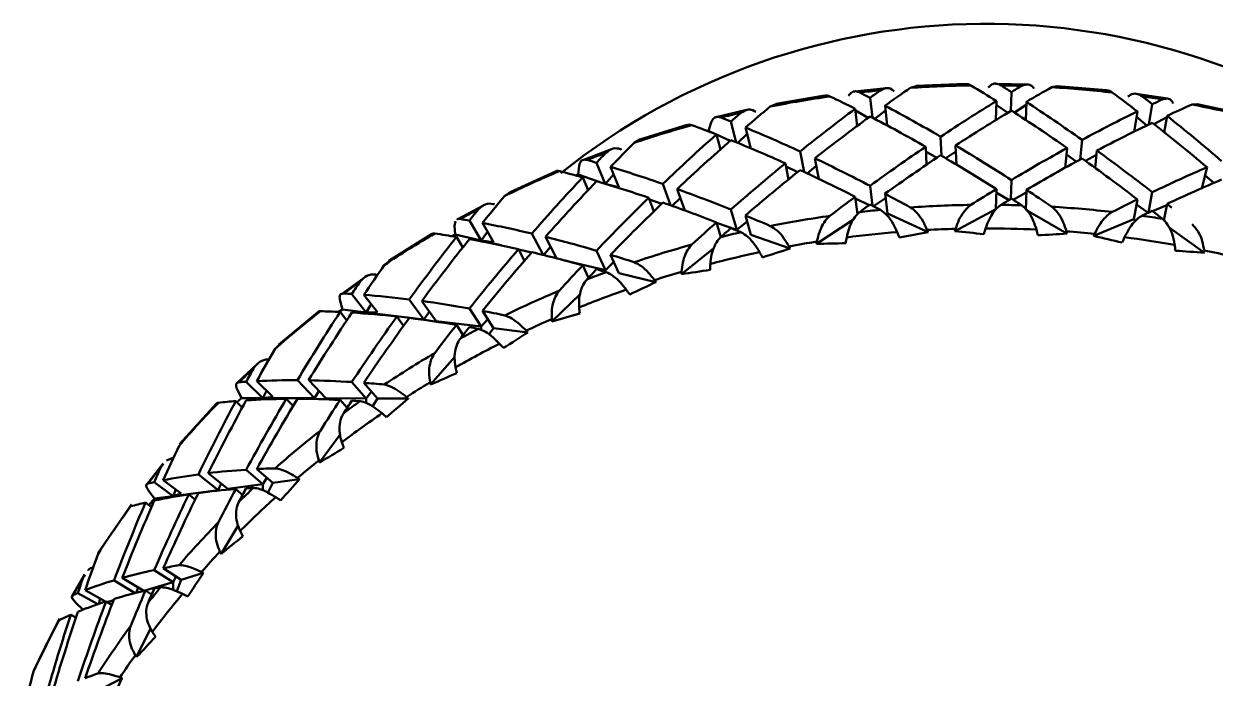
# Model space of a CAD drawing. Header units: millimetres. Extents: x -2161 to -582, y -4625 to -3434.
# Drawn here: x -1867.55 to -1863.569, y -4043.125 to -4040.938 of the extents above; entities that cross this region are included whole.
import ezdxf

# ---------------------------------------------------------------- set-up
doc = ezdxf.new("R2010")
doc.units = ezdxf.units.MM
doc.header["$LTSCALE"] = 0.5
doc.layers.add('AM_0', color=7, linetype='Continuous', lineweight=50)

msp = doc.modelspace()

# ---------------------------------------------------------------- linework, layer by layer
at = {"layer": 'AM_0'}
for p, q in [((-1864.6689, -4041.1535), (-1864.7742, -4041.1646)), ((-1864.5878, -4041.1524), (-1864.5687, -4041.1465)), ((-1864.4038, -4041.1391), (-1864.5687, -4041.1459)), ((-1864.1972, -4041.1409), (-1864.3033, -4041.1385)), ((-1864.1152, -4041.1502), (-1864.097, -4041.1467)), ((-1863.9324, -4041.1603), (-1864.0969, -4041.1461)), ((-1864.8736, -4041.1779), (-1865.0365, -4041.2057)), ((-1864.7224, -4041.1856), (-1864.7147, -4041.2518)), ((-1864.2501, -4041.1662), (-1864.2517, -4041.2294)), ((-1863.7284, -4041.1883), (-1863.8327, -4041.1725)), ((-1865.1348, -4041.2261), (-1865.2366, -4041.2502)), ((-1865.0558, -4041.2146), (-1865.0364, -4041.2064)), ((-1864.7721, -4041.2223), (-1864.7655, -4041.2796)), ((-1864.7292, -4041.2528), (-1864.7714, -4041.2283)), ((-1864.6707, -4041.2275), (-1864.7064, -4041.2562)), ((-1864.6725, -4041.2118), (-1864.6649, -4041.2781)), ((-1864.3002, -4041.1965), (-1864.3018, -4041.2597)), ((-1864.2623, -4041.2357), (-1864.3005, -4041.2085)), ((-1864.2003, -4041.2086), (-1864.24, -4041.235)), ((-1864.2001, -4041.1988), (-1864.2016, -4041.26)), ((-1863.829, -4041.231), (-1863.8403, -4041.2987)), ((-1863.7795, -4041.207), (-1863.7907, -4041.2746)), ((-1863.6466, -4041.2081), (-1863.6299, -4041.2069)), ((-1863.4682, -4041.2413), (-1863.6298, -4041.2062)), ((-1865.2532, -4041.2675), (-1865.2625, -4041.2956)), ((-1865.1874, -4041.2648), (-1865.1693, -4041.3344)), ((-1863.7978, -4041.278), (-1863.832, -4041.2487)), ((-1863.7307, -4041.2498), (-1863.7743, -4041.2733)), ((-1863.7301, -4041.2459), (-1863.7392, -4041.3009)), ((-1865.3332, -4041.276), (-1865.4916, -4041.3245)), ((-1865.2386, -4041.3067), (-1865.2625, -4041.2956)), ((-1865.2358, -4041.3078), (-1865.2227, -4041.3583)), ((-1865.1899, -4041.3292), (-1865.2358, -4041.308)), ((-1865.1332, -4041.3059), (-1865.1647, -4041.3362)), ((-1865.1387, -4041.2847), (-1865.1206, -4041.3545)), ((-1865.5103, -4041.3357), (-1865.4914, -4041.3254)), ((-1864.5365, -4041.3489), (-1864.5337, -4041.4092)), ((-1864.4866, -4041.3154), (-1864.4836, -4041.3794)), ((-1864.4367, -4041.3448), (-1864.4336, -4041.4088)), ((-1864.0141, -4041.3262), (-1864.0206, -4041.3919)), ((-1865.5861, -4041.3573), (-1865.6822, -4041.3937)), ((-1864.9563, -4041.3648), (-1864.9429, -4041.4333)), ((-1864.9071, -4041.3879), (-1864.8937, -4041.4565)), ((-1864.4997, -4041.3863), (-1864.5358, -4041.3653)), ((-1864.4357, -4041.3649), (-1864.4697, -4041.3875)), ((-1864.0639, -4041.3533), (-1864.0704, -4041.4191)), ((-1864.0332, -4041.3987), (-1864.0661, -4041.3753)), ((-1863.9658, -4041.3763), (-1864.0029, -4041.3963)), ((-1863.9643, -4041.3619), (-1863.9701, -4041.4199)), ((-1865.774, -4041.4314), (-1865.9256, -4041.5004)), ((-1865.6945, -4041.4129), (-1865.6982, -4041.4419)), ((-1865.6365, -4041.4024), (-1865.6071, -4041.4733)), ((-1865.5899, -4041.4162), (-1865.5617, -4041.4842)), ((-1865.0054, -4041.4047), (-1864.9949, -4041.4583)), ((-1864.9643, -4041.4335), (-1865.0033, -4041.4154)), ((-1864.9021, -4041.4133), (-1864.9328, -4041.438)), ((-1863.5963, -4041.4177), (-1863.6137, -4041.4875)), ((-1865.6982, -4041.4419), (-1865.707, -4041.4449)), ((-1865.6158, -4041.4707), (-1865.6982, -4041.4419)), ((-1865.6827, -4041.4514), (-1865.6649, -4041.4946)), ((-1865.5792, -4041.442), (-1865.6066, -4041.4734)), ((-1864.2519, -4041.5235), (-1864.2501, -4041.4603)), ((-1863.5735, -4041.4701), (-1863.6031, -4041.4448)), ((-1865.9429, -4041.5135), (-1865.9251, -4041.5014)), ((-1865.6003, -4041.4753), (-1865.5617, -4041.4842)), ((-1865.4144, -4041.4735), (-1865.3895, -4041.5445)), ((-1865.3668, -4041.4904), (-1865.3417, -4041.5617)), ((-1864.7139, -4041.5463), (-1864.7224, -4041.4797)), ((-1864.6641, -4041.5722), (-1864.6725, -4041.5059)), ((-1864.3021, -4041.5573), (-1864.3002, -4041.4906)), ((-1864.2578, -4041.5271), (-1864.3006, -4041.5022)), ((-1864.2003, -4041.5025), (-1864.2444, -4041.5262)), ((-1864.2019, -4041.5596), (-1864.2001, -4041.4929)), ((-1863.7919, -4041.5693), (-1863.7795, -4041.5011)), ((-1866.0144, -4041.545), (-1866.1026, -4041.5923)), ((-1865.4618, -4041.5195), (-1865.4455, -4041.5658)), ((-1865.4184, -4041.5395), (-1865.4599, -4041.525)), ((-1865.3563, -4041.5203), (-1865.3836, -4041.5466)), ((-1864.7648, -4041.5742), (-1864.7721, -4041.5164)), ((-1864.7252, -4041.544), (-1864.7713, -4041.5226)), ((-1864.6706, -4041.5208), (-1864.7112, -4041.5477)), ((-1863.841, -4041.5908), (-1863.829, -4041.525)), ((-1863.7929, -4041.5697), (-1863.8321, -4041.5418)), ((-1863.7309, -4041.5445), (-1863.7781, -4041.5644)), ((-1863.7403, -4041.5958), (-1863.7301, -4041.54)), ((-1865.168, -4041.6268), (-1865.1874, -4041.5589)), ((-1865.1203, -4041.6434), (-1865.1387, -4041.5788)), ((-1864.5288, -4041.6347), (-1864.6641, -4041.5722)), ((-1864.3021, -4041.5573), (-1864.4391, -4041.631)), ((-1864.0644, -4041.6395), (-1864.2019, -4041.5596)), ((-1863.841, -4041.5908), (-1863.975, -4041.6473)), ((-1863.8346, -4041.5963), (-1863.841, -4041.5908)), ((-1866.1106, -4041.6132), (-1866.1082, -4041.5974)), ((-1866.1106, -4041.6132), (-1866.1085, -4041.6423)), ((-1866.0613, -4041.5958), (-1866.0221, -4041.6628)), ((-1866.0177, -4041.6038), (-1865.9803, -4041.6676)), ((-1865.2216, -4041.6515), (-1865.2358, -4041.6018)), ((-1865.168, -4041.6268), (-1865.2354, -4041.6032)), ((-1865.133, -4041.5987), (-1865.168, -4041.6268)), ((-1865.168, -4041.629), (-1865.168, -4041.6268)), ((-1864.778, -4041.5921), (-1864.9012, -4041.6739)), ((-1863.6051, -4041.7033), (-1863.7234, -4041.6191)), ((-1866.1881, -4041.6413), (-1866.3303, -4041.7302)), ((-1866.1085, -4041.6423), (-1866.1203, -4041.648)), ((-1866.0221, -4041.6628), (-1866.1085, -4041.6423)), ((-1866.1046, -4041.6505), (-1866.0837, -4041.6861)), ((-1866.0221, -4041.6628), (-1866.0239, -4041.6649)), ((-1866.0221, -4041.6628), (-1866.0236, -4041.6649)), ((-1866.0005, -4041.6332), (-1866.0221, -4041.6628)), ((-1866.0221, -4041.6652), (-1866.0221, -4041.6628)), ((-1865.9557, -4041.6785), (-1866.0221, -4041.6628)), ((-1866.0221, -4041.6628), (-1865.9803, -4041.6676)), ((-1865.8524, -4041.6393), (-1865.8152, -4041.7106)), ((-1865.8073, -4041.6503), (-1865.7699, -4041.722)), ((-1864.9895, -4041.689), (-1865.1203, -4041.6434)), ((-1865.8972, -4041.6912), (-1865.877, -4041.7299)), ((-1865.8534, -4041.7027), (-1865.8965, -4041.6925)), ((-1865.7899, -4041.6837), (-1865.8136, -4041.711)), ((-1865.6069, -4041.7612), (-1865.6365, -4041.6965)), ((-1865.5617, -4041.7719), (-1865.5899, -4041.7103)), ((-1865.2448, -4041.6884), (-1865.3528, -4041.7751)), ((-1866.3455, -4041.7446), (-1866.3295, -4041.7313)), ((-1865.6069, -4041.7612), (-1865.7475, -4041.7279)), ((-1865.6636, -4041.7873), (-1865.6827, -4041.7455)), ((-1865.5789, -4041.7343), (-1865.6069, -4041.7612)), ((-1866.4118, -4041.7857), (-1866.4902, -4041.8424)), ((-1865.6069, -4041.7674), (-1865.6069, -4041.7612)), ((-1865.438, -4041.8012), (-1865.5617, -4041.7719)), ((-1866.4935, -4041.8644), (-1866.4857, -4041.8928)), ((-1866.454, -4041.8413), (-1866.4058, -4041.9027)), ((-1866.4141, -4041.8441), (-1866.3683, -4041.9025)), ((-1866.2621, -4041.8593), (-1866.2139, -4041.9264)), ((-1866.2204, -4041.8647), (-1866.1724, -4041.9316)), ((-1865.6911, -4041.8422), (-1865.7853, -4041.9327)), ((-1866.5678, -4041.9017), (-1866.698, -4042.0097)), ((-1866.4857, -4041.8928), (-1866.4982, -4041.9011)), ((-1866.4934, -4041.9013), (-1866.4712, -4041.9296)), ((-1866.4058, -4041.9027), (-1866.4857, -4041.8928)), ((-1866.4058, -4041.9027), (-1866.4087, -4041.9067)), ((-1866.4058, -4041.9027), (-1866.4082, -4041.9067)), ((-1866.3895, -4041.8755), (-1866.4058, -4041.9027)), ((-1866.4058, -4041.9027), (-1866.3683, -4041.9025)), ((-1866.4058, -4041.9069), (-1866.4058, -4041.9027)), ((-1866.2139, -4041.9264), (-1866.4058, -4041.9027)), ((-1866.1949, -4041.9003), (-1866.2139, -4041.9264)), ((-1866.0221, -4041.9502), (-1866.0613, -4041.8898)), ((-1865.9803, -4041.9553), (-1866.0177, -4041.8979)), ((-1866.3035, -4041.9167), (-1866.2811, -4041.9478)), ((-1866.0221, -4041.9502), (-1866.1724, -4041.9316)), ((-1866.0824, -4041.9786), (-1866.1046, -4041.9445)), ((-1866.0001, -4041.925), (-1866.0221, -4041.9502)), ((-1866.0221, -4041.9615), (-1866.0221, -4041.9502)), ((-1865.9958, -4041.9764), (-1865.9803, -4041.9553)), ((-1865.866, -4041.9695), (-1865.9803, -4041.9553)), ((-1866.7107, -4042.0246), (-1866.697, -4042.0109)), ((-1866.1103, -4042.0514), (-1866.1909, -4042.1439)), ((-1866.7707, -4042.0753), (-1866.8379, -4042.1393)), ((-1866.8072, -4042.1345), (-1866.751, -4042.1892)), ((-1866.7718, -4042.1324), (-1866.7183, -4042.1845)), ((-1866.6359, -4042.1293), (-1866.5784, -4042.1897)), ((-1866.5983, -4042.1297), (-1866.541, -4042.1898)), ((-1866.4058, -4042.1901), (-1866.454, -4042.1354)), ((-1866.3683, -4042.1902), (-1866.4141, -4042.1381)), ((-1866.8363, -4042.1619), (-1866.8228, -4042.189)), ((-1866.7389, -4042.1645), (-1866.751, -4042.1892)), ((-1866.751, -4042.1892), (-1866.7183, -4042.1845)), ((-1866.564, -4042.1657), (-1866.5784, -4042.1897)), ((-1866.3889, -4042.1668), (-1866.4058, -4042.1901)), ((-1866.9062, -4042.2078), (-1867.0305, -4042.3435)), ((-1866.842, -4042.1992), (-1866.8201, -4042.2205)), ((-1866.8228, -4042.189), (-1866.8385, -4042.2027)), ((-1866.751, -4042.1892), (-1866.8228, -4042.189)), ((-1866.751, -4042.1892), (-1866.7537, -4042.1938)), ((-1866.751, -4042.1892), (-1866.7532, -4042.1938)), ((-1866.751, -4042.1937), (-1866.751, -4042.1892)), ((-1866.5784, -4042.1897), (-1866.751, -4042.1892)), ((-1866.673, -4042.1917), (-1866.6503, -4042.2155)), ((-1866.4058, -4042.1901), (-1866.541, -4042.1898)), ((-1866.47, -4042.2219), (-1866.4934, -4042.1954)), ((-1866.4058, -4042.2059), (-1866.4058, -4042.1901)), ((-1866.3848, -4042.2175), (-1866.3683, -4042.1902)), ((-1866.2655, -4042.1905), (-1866.3683, -4042.1902)), ((-1867.0316, -4042.3485), (-1867.0205, -4042.3352)), ((-1866.4935, -4042.3106), (-1866.5619, -4042.4046)), ((-1867.0733, -4042.3973), (-1867.0493, -4042.3873)), ((-1867.0842, -4042.4083), (-1867.1393, -4042.4775)), ((-1867.0935, -4042.4223), (-1867.083, -4042.4093)), ((-1866.7183, -4042.4723), (-1866.7718, -4042.4265)), ((-1867.0841, -4042.4636), (-1867.024, -4042.5084)), ((-1866.9669, -4042.4443), (-1866.9011, -4042.4968)), ((-1866.9341, -4042.4401), (-1866.8686, -4042.4924)), ((-1866.751, -4042.4766), (-1866.8072, -4042.4286)), ((-1866.7382, -4042.4553), (-1866.751, -4042.4766)), ((-1866.6289, -4042.4603), (-1866.7183, -4042.4723)), ((-1867.1324, -4042.5002), (-1867.1136, -4042.5253)), ((-1867.1143, -4042.4698), (-1867.0511, -4042.5169)), ((-1867.0426, -4042.4946), (-1867.0511, -4042.5169)), ((-1866.9011, -4042.4968), (-1867.0511, -4042.5169)), ((-1866.8904, -4042.475), (-1866.9011, -4042.4968)), ((-1866.751, -4042.4766), (-1866.8686, -4042.4924)), ((-1866.8191, -4042.5128), (-1866.842, -4042.4933)), ((-1866.751, -4042.498), (-1866.751, -4042.4766)), ((-1866.7346, -4042.5053), (-1866.7183, -4042.4723)), ((-1867.1904, -4042.5444), (-1867.3015, -4042.7059)), ((-1867.1439, -4042.5386), (-1867.1237, -4042.5537)), ((-1867.1136, -4042.5253), (-1867.1327, -4042.547)), ((-1867.0511, -4042.5169), (-1867.1136, -4042.5253)), ((-1867.0511, -4042.5169), (-1867.0526, -4042.5198)), ((-1867.0511, -4042.5169), (-1867.0522, -4042.5198)), ((-1867.0511, -4042.5169), (-1867.024, -4042.5084)), ((-1867.0511, -4042.5196), (-1867.0511, -4042.5169)), ((-1866.9991, -4042.5111), (-1866.9775, -4042.5283)), ((-1867.1965, -4042.553), (-1867.1927, -4042.5509)), ((-1866.8341, -4042.6148), (-1866.8913, -4042.71)), ((-1867.3023, -4042.7102), (-1867.2939, -4042.698)), ((-1867.3463, -4042.7787), (-1867.3887, -4042.8507)), ((-1867.3528, -4042.7912), (-1867.345, -4042.7795)), ((-1867.0511, -4042.8043), (-1867.1143, -4042.7639)), ((-1867.024, -4042.7961), (-1867.0841, -4042.7576)), ((-1867.0416, -4042.7848), (-1867.0511, -4042.8043)), ((-1866.9497, -4042.7737), (-1867.024, -4042.7961)), ((-1867.2488, -4042.7984), (-1867.1777, -4042.8409)), ((-1867.2215, -4042.7904), (-1867.1489, -4042.8339)), ((-1867.1683, -4042.8222), (-1867.1752, -4042.8403)), ((-1867.0511, -4042.8043), (-1867.1489, -4042.8339)), ((-1867.0511, -4042.8303), (-1867.0511, -4042.8043)), ((-1867.039, -4042.835), (-1867.024, -4042.7961)), ((-1867.3696, -4042.841), (-1867.3033, -4042.8782)), ((-1867.3452, -4042.8313), (-1867.2795, -4042.8681)), ((-1867.2949, -4042.8595), (-1867.2999, -4042.877)), ((-1867.2503, -4042.8645), (-1867.2719, -4042.871)), ((-1867.123, -4042.8461), (-1867.1439, -4042.8327)), ((-1867.3764, -4042.873), (-1867.3526, -4042.8954)), ((-1867.3408, -4042.8918), (-1867.3526, -4042.8954)), ((-1867.2892, -4042.8734), (-1867.2795, -4042.8681)), ((-1867.2755, -4042.8689), (-1867.2563, -4042.8804)), ((-1867.4307, -4042.9254), (-1867.5172, -4043.0996)), ((-1867.435, -4042.9337), (-1867.4324, -4042.9311)), ((-1867.3934, -4042.9133), (-1867.3762, -4042.9229)), ((-1867.1266, -4042.959), (-1867.1732, -4043.0545)), ((-1867.2217, -4043.1249), (-1867.2795, -4043.1558))]:
    msp.add_line(p, q, dxfattribs=at)
at = {"layer": 'AM_0', "flags": 128}
for points in [[(-1864.5288, -4041.6347), (-1864.5291, -4041.6338), (-1864.5295, -4041.6329), (-1864.5298, -4041.632), (-1864.5302, -4041.6311), (-1864.5306, -4041.6302), (-1864.5309, -4041.6292), (-1864.5313, -4041.6283), (-1864.5316, -4041.6274)], [(-1864.4368, -4041.6235), (-1864.4371, -4041.6245), (-1864.4374, -4041.6254), (-1864.4377, -4041.6263), (-1864.438, -4041.6273), (-1864.4382, -4041.6282), (-1864.4385, -4041.6292), (-1864.4388, -4041.6301), (-1864.4391, -4041.631)], [(-1864.8999, -4041.6662), (-1864.9001, -4041.6671), (-1864.9002, -4041.6681), (-1864.9004, -4041.6691), (-1864.9006, -4041.67), (-1864.9007, -4041.671), (-1864.9009, -4041.672), (-1864.9011, -4041.6729), (-1864.9012, -4041.6739)], [(-1864.0644, -4041.6395), (-1864.0646, -4041.6386), (-1864.0649, -4041.6376), (-1864.0651, -4041.6367), (-1864.0654, -4041.6357), (-1864.0656, -4041.6348), (-1864.0659, -4041.6338), (-1864.0661, -4041.6329), (-1864.0663, -4041.6319)], [(-1863.9718, -4041.6401), (-1863.9722, -4041.641), (-1863.9726, -4041.6419), (-1863.973, -4041.6428), (-1863.9734, -4041.6437), (-1863.9738, -4041.6446), (-1863.9742, -4041.6455), (-1863.9746, -4041.6464), (-1863.975, -4041.6473)], [(-1864.9895, -4041.689), (-1864.99, -4041.6881), (-1864.9904, -4041.6872), (-1864.9909, -4041.6864), (-1864.9914, -4041.6855), (-1864.9919, -4041.6846), (-1864.9923, -4041.6838), (-1864.9928, -4041.6829), (-1864.9933, -4041.6821)], [(-1865.3525, -4041.7672), (-1865.3525, -4041.7682), (-1865.3525, -4041.7692), (-1865.3526, -4041.7702), (-1865.3526, -4041.7712), (-1865.3527, -4041.7722), (-1865.3527, -4041.7731), (-1865.3527, -4041.7741), (-1865.3528, -4041.7751)], [(-1865.438, -4041.8012), (-1865.4386, -4041.8004), (-1865.4392, -4041.7996), (-1865.4398, -4041.7988), (-1865.4403, -4041.7981), (-1865.4409, -4041.7973), (-1865.4415, -4041.7965), (-1865.4421, -4041.7957), (-1865.4426, -4041.7949)], [(-1865.786, -4041.9249), (-1865.7859, -4041.9259), (-1865.7859, -4041.9269), (-1865.7858, -4041.9278), (-1865.7857, -4041.9288), (-1865.7856, -4041.9298), (-1865.7855, -4041.9308), (-1865.7854, -4041.9318), (-1865.7853, -4041.9327)], [(-1865.866, -4041.9695), (-1865.8667, -4041.9687), (-1865.8673, -4041.968), (-1865.868, -4041.9673), (-1865.8687, -4041.9666), (-1865.8693, -4041.9659), (-1865.87, -4041.9652), (-1865.8707, -4041.9645), (-1865.8713, -4041.9637)], [(-1866.2655, -4042.1905), (-1866.2662, -4042.1899), (-1866.2669, -4042.1893), (-1866.2677, -4042.1886), (-1866.2684, -4042.188), (-1866.2692, -4042.1874), (-1866.2699, -4042.1868), (-1866.2707, -4042.1861), (-1866.2714, -4042.1855)], [(-1866.6289, -4042.4603), (-1866.6297, -4042.4597), (-1866.6306, -4042.4592), (-1866.6314, -4042.4587), (-1866.6322, -4042.4582), (-1866.633, -4042.4576), (-1866.6338, -4042.4571), (-1866.6346, -4042.4566), (-1866.6354, -4042.4561)], [(-1866.9497, -4042.7737), (-1866.9505, -4042.7733), (-1866.9514, -4042.7728), (-1866.9522, -4042.7724), (-1866.9531, -4042.772), (-1866.954, -4042.7716), (-1866.9548, -4042.7712), (-1866.9557, -4042.7707), (-1866.9566, -4042.7703)], [(-1867.0023, -4042.8518), (-1867.0045, -4042.8507), (-1867.0067, -4042.8497), (-1867.0088, -4042.8486), (-1867.011, -4042.8476), (-1867.0132, -4042.8465), (-1867.0153, -4042.8455), (-1867.0175, -4042.8444), (-1867.0197, -4042.8434)], [(-1867.2217, -4043.1249), (-1867.2226, -4043.1246), (-1867.2235, -4043.1243), (-1867.2244, -4043.124), (-1867.2253, -4043.1237), (-1867.2262, -4043.1234), (-1867.2271, -4043.1231), (-1867.228, -4043.1228), (-1867.2288, -4043.1225)]]:
    msp.add_lwpolyline(points, dxfattribs=at)
at = {"layer": 'AM_0'}
for centre, radius, start, end in [((-1864.3342, -4043.2116), 2.2734, 52.2666, 128.6958), ((-1864.3344, -4044.8531), 3.7094, 90.7854, 93.9177), ((-1864.3344, -4044.8542), 3.7105, 88.1637, 89.2353), ((-1864.334, -4044.8484), 3.7046, 83.4783, 86.6133), ((-1864.3369, -4044.8315), 3.6876, 98.0962, 101.2409), ((-1864.335, -4044.8456), 3.7019, 95.4698, 96.5431), ((-1864.3325, -4044.8363), 3.6925, 80.8487, 81.9238), ((-1864.3291, -4044.8179), 3.6738, 76.1402, 79.2927), ((-1864.341, -4044.8117), 3.6674, 102.8021, 103.8821), ((-1864.3479, -4044.7864), 3.6412, 105.4456, 108.6169), ((-1864.3581, -4044.7567), 3.6098, 110.1942, 111.2857), ((-1864.372, -4044.7234), 3.5737, 112.8663, 116.0774), ((-1864.3344, -4045.2525), 3.7094, 90.7854, 93.9177), ((-1864.3344, -4045.2535), 3.7105, 88.1637, 89.2353), ((-1864.334, -4045.2477), 3.7046, 83.4783, 86.6133), ((-1864.3898, -4044.6876), 3.5337, 117.6769, 118.784), ((-1864.3369, -4045.2309), 3.6876, 98.0962, 101.2409), ((-1864.335, -4045.245), 3.7019, 95.4698, 96.5431), ((-1864.3325, -4045.2356), 3.6925, 80.8487, 81.9238), ((-1864.3344, -4045.2739), 3.6519, 91.607, 93.0961), ((-1862.0068, -4018.4238), 23.3343, 264.01687, 264.25644), ((-1846.611, -4047.038), 18.5343, 163.00948, 163.07067), ((-1864.3344, -4045.2748), 3.6527, 87.369, 90.0299), ((-1881.5239, -4046.0846), 17.9207, 14.34312, 14.40641), ((-1864.4114, -4044.6502), 3.4905, 120.3876, 123.6496), ((-1864.341, -4045.2111), 3.6674, 102.8021, 103.8821), ((-1864.3369, -4045.2527), 3.6304, 98.9211, 100.416), ((-1848.1396, -4044.5071), 16.9038, 170.27568, 170.34278), ((-1864.335, -4045.2664), 3.6443, 94.674, 97.339), ((-1882.9812, -4048.918), 19.7421, 21.59327, 21.6507), ((-1868.9055, -4018.4422), 23.6018, 280.45, 280.6868), ((-1865.4359, -4018.4438), 23.2363, 273.1434, 273.38391), ((-1864.334, -4045.2693), 3.6472, 84.3007, 85.791), ((-1858.5019, -4018.4821), 23.803, 256.70671, 256.94139), ((-1845.2066, -4050.0481), 20.4671, 155.77941, 155.8348), ((-1864.3326, -4045.2572), 3.635, 80.0515, 82.721), ((-1864.3479, -4045.1857), 3.6412, 105.4456, 108.6169), ((-1864.3409, -4045.233), 3.6104, 102.0013, 104.6829), ((-1884.2605, -4052.2624), 21.8856, 28.80029, 28.85205), ((-1872.499, -4018.6057), 24.2741, 287.7911, 288.02083), ((-1865.4335, -4018.5347), 23.1453, 271.31771, 271.55885), ((-1879.9673, -4043.7113), 16.3895, 7.06132, 7.13053), ((-1862.0222, -4018.6152), 23.1423, 265.83708, 266.07797), ((-1864.3292, -4045.2393), 3.6168, 76.9671, 78.4658), ((-1849.7301, -4042.401), 15.54, 177.56411, 177.6371), ((-1864.3581, -4045.1561), 3.6098, 110.1942, 111.2857), ((-1864.3477, -4045.2082), 3.5847, 106.2774, 107.7851), ((-1868.8434, -4018.8139), 23.225, 278.64421, 278.88357), ((-1864.4368, -4044.6126), 3.4451, 125.2761, 126.4021), ((-1864.372, -4045.1227), 3.5737, 112.8663, 116.0774), ((-1864.3577, -4045.1789), 3.5537, 109.3849, 112.095), ((-1885.2525, -4056.1529), 24.3708, 35.95777, 36.00418), ((-1876.3114, -4018.9202), 25.3333, 295.19847, 295.41766), ((-1864.4655, -4044.5755), 3.3982, 128.0335, 131.3543), ((-1872.3026, -4019.2511), 23.5994, 286.03123, 286.26532), ((-1851.3409, -4040.6662), 14.4053, 184.85829, 184.93704), ((-1864.3714, -4045.1462), 3.5182, 113.7086, 115.2351), ((-1864.3898, -4045.087), 3.5337, 117.6769, 118.784), ((-1880.4927, -4019.3641), 26.9247, 302.69973, 302.90475), ((-1864.3889, -4045.1109), 3.4788, 116.856, 119.6048), ((-1885.8122, -4060.5887), 27.1912, 43.06537, 43.10684), ((-1864.4114, -4045.0496), 3.4905, 120.3876, 123.6496), ((-1864.497, -4044.5401), 3.3508, 133.0111, 134.1581), ((-1875.8999, -4019.8273), 24.3371, 293.51181, 293.73694), ((-1852.9453, -4039.2546), 13.4633, 192.14108, 192.22533), ((-1864.4102, -4045.0742), 3.4363, 121.2433, 122.794), ((-1852.9697, -4039.2601), 13.5321, 192.27123, 192.30455), ((-1864.5306, -4044.5071), 3.3037, 135.8203, 139.2041), ((-1864.4368, -4045.012), 3.4451, 125.2761, 126.4021), ((-1885.2975, -4019.9097), 29.3027, 310.31662, 310.50366), ((-1864.4352, -4045.037), 3.3916, 124.4412, 127.237), ((-1885.7579, -4065.5023), 30.2932, 50.1293, 50.16636), ((-1864.4655, -4044.9748), 3.3982, 128.0335, 131.3543), ((-1854.5272, -4038.1258), 12.6799, 199.39665, 199.48608), ((-1879.7738, -4020.5161), 25.5668, 301.11526, 301.32747), ((-1864.5655, -4044.4773), 3.2578, 140.8924, 142.0611), ((-1864.4635, -4045.0006), 3.3454, 128.9046, 130.4833), ((-1854.5523, -4038.1352), 12.7459, 199.5348, 199.57016), ((-1891.1866, -4020.525), 32.9277, 318.06313, 318.2283), ((-1864.497, -4044.9394), 3.3508, 133.0111, 134.1581), ((-1864.4945, -4044.9656), 3.2987, 132.1606, 135.0086), ((-1884.8826, -4070.7163), 33.5455, 57.16248, 57.19573), ((-1864.6006, -4044.4512), 3.2141, 143.7547, 147.2012), ((-1864.5306, -4044.9064), 3.3037, 135.8203, 139.2041), ((-1884.1575, -4021.2851), 27.5163, 308.86498, 309.06003), ((-1856.077, -4037.2471), 12.0243, 206.61232, 206.70656), ((-1864.5276, -4044.9332), 3.2524, 136.7078, 138.3165), ((-1856.101, -4037.2606), 12.0883, 206.75791, 206.79517), ((-1899.0706, -4021.1757), 38.7069, 325.94388, 326.08332), ((-1864.6352, -4044.4292), 3.1731, 148.9198, 150.1092), ((-1864.5655, -4044.8767), 3.2578, 140.8924, 142.0611), ((-1864.5619, -4044.9039), 3.2072, 140.0258, 142.9277), ((-1864.668, -4044.4113), 3.1357, 151.8327, 155.3363), ((-1864.6006, -4044.8506), 3.2141, 143.7547, 147.2012), ((-1857.5885, -4036.5939), 11.4685, 213.78011, 213.87879), ((-1889.4709, -4022.0981), 30.5999, 316.7762, 316.94965), ((-1864.5965, -4044.8782), 3.1641, 144.6587, 146.2972), ((-1857.6101, -4036.611), 11.5313, 213.93254, 213.97156), ((-1911.0083, -4021.8283), 48.691, 333.95285, 334.06293)]:
    msp.add_arc(centre, radius, start, end, dxfattribs=at)
for centre, major_axis, ratio, start_param, end_param in [((-1864.3344, -4044.6065), (2.7001, 3.9189), 0.553384, 0.96738, 0.991925), ((-1864.3344, -4044.6065), (-2.8042, 3.7508), 0.541815, 5.329657, 5.354203), ((-1864.3344, -4044.5443), (-2.8042, 3.7508), 0.541815, 5.315189, 5.325209), ((-1864.3344, -4044.5443), (2.8578, 3.6555), 0.535129, 0.936213, 0.946233), ((-1864.3344, -4044.6065), (2.8578, 3.6555), 0.535129, 0.90722, 0.931765), ((-1864.3344, -4044.6065), (-2.9477, 3.4791), 0.522534, 5.391771, 5.416316), ((-1864.3344, -4044.5443), (-2.9477, 3.4791), 0.522534, 5.377303, 5.387323), ((-1864.3344, -4044.5443), (2.7001, 3.9189), 0.553384, 0.996373, 1.006393), ((-1864.3344, -4044.6065), (-2.6385, 4.0093), 0.559492, 5.270528, 5.295074), ((-1864.3344, -4044.5443), (-2.6385, 4.0093), 0.559492, 5.25606, 5.26608), ((-1864.3344, -4044.5443), (2.9935, 3.3796), 0.515296, 0.872968, 0.882988), ((-1864.3344, -4044.6065), (2.52, 4.1677), 0.570001, 1.024729, 1.049275), ((-1864.3344, -4044.5443), (2.7001, 3.9189), 0.553384, 1.020861, 1.074689), ((-1864.3344, -4044.5443), (-2.9477, 3.4791), 0.522534, 5.309007, 5.362835), ((-1864.3344, -4044.5443), (2.8578, 3.6555), 0.535129, 0.960701, 1.014529), ((-1864.3344, -4044.6065), (2.8578, 3.6555), 0.535129, 0.946233, 1.000094), ((-1864.3344, -4044.6065), (-2.8042, 3.7508), 0.541815, 5.261328, 5.315189), ((-1864.3344, -4044.5443), (-2.8042, 3.7508), 0.541815, 5.246894, 5.300721), ((-1864.3344, -4044.5443), (2.9935, 3.3796), 0.515296, 0.897456, 0.951283), ((-1864.3344, -4044.6065), (2.9935, 3.3796), 0.515296, 0.843974, 0.86852), ((-1864.3344, -4044.5443), (-3.0695, 3.1962), 0.501737, 5.442693, 5.452713), ((-1864.3344, -4044.5443), (2.52, 4.1677), 0.570001, 1.053723, 1.063743), ((-1864.3344, -4044.6065), (2.7001, 3.9189), 0.553384, 1.006393, 1.060255), ((-1864.3344, -4044.6065), (-2.9477, 3.4791), 0.522534, 5.323442, 5.377303), ((-1864.3344, -4044.6065), (2.9935, 3.3796), 0.515296, 0.882988, 0.936849), ((-1864.3344, -4044.6065), (-2.6385, 4.0093), 0.559492, 5.202199, 5.25606), ((-1864.3344, -4044.5443), (-2.6385, 4.0093), 0.559492, 5.187765, 5.241592), ((-1864.3344, -4044.5443), (2.52, 4.1677), 0.570001, 1.078211, 1.132038), ((-1864.3344, -4044.6065), (-3.0695, 3.1962), 0.501737, 5.457161, 5.481706), ((-1864.3344, -4044.5443), (-3.0695, 3.1962), 0.501737, 5.374397, 5.428225), ((-1864.3344, -4044.6065), (2.3174, 4.3997), 0.584945, 1.079521, 1.104066), ((-1864.3344, -4044.6065), (2.52, 4.1677), 0.570001, 1.063743, 1.117604), ((-1864.3344, -4044.6065), (-3.0695, 3.1962), 0.501737, 5.388831, 5.442693), ((-1864.3344, -4044.5443), (2.8578, 3.6555), 0.535129, 1.028963, 1.082824), ((-1864.3344, -4044.5443), (-2.9477, 3.4791), 0.522534, 5.240712, 5.294573), ((-1864.3344, -4044.5443), (2.3174, 4.3997), 0.584945, 1.108514, 1.118534), ((-1864.3344, -4044.5443), (-3.0695, 3.1962), 0.501737, 5.306102, 5.359963), ((-1864.3344, -4044.6065), (2.8578, 3.6555), 0.535129, 1.014529, 1.068356), ((-1864.3344, -4044.6065), (-2.9477, 3.4791), 0.522534, 5.25518, 5.309007), ((-1864.3344, -4044.5443), (2.9935, 3.3796), 0.515296, 0.965717, 1.019579), ((-1864.3344, -4044.6065), (2.9935, 3.3796), 0.515296, 0.951283, 1.005111), ((-1864.3344, -4044.6065), (-2.8042, 3.7508), 0.541815, 5.193066, 5.246894), ((-1864.3344, -4044.5443), (-2.8042, 3.7508), 0.541815, 5.178598, 5.23246), ((-1864.3344, -4044.6065), (-3.1708, 2.9039), 0.479571, 5.526148, 5.550693), ((-1864.3344, -4044.5443), (-3.1708, 2.9039), 0.479571, 5.51168, 5.5217), ((-1864.3344, -4044.5443), (-3.1708, 2.9039), 0.479571, 5.443384, 5.497212), ((-1864.3344, -4044.5443), (2.7001, 3.9189), 0.553384, 1.089123, 1.142984), ((-1864.3344, -4044.6065), (2.7001, 3.9189), 0.553384, 1.074689, 1.128516), ((-1864.3344, -4044.6065), (-3.0695, 3.1962), 0.501737, 5.32057, 5.374397), ((-1864.3344, -4044.5443), (-3.1079, -3.0931), 0.49399, 4.040678, 4.094539), ((-1864.3344, -4044.5443), (2.3174, 4.3997), 0.584945, 1.133002, 1.18683), ((-1864.3344, -4044.6065), (2.3174, 4.3997), 0.584945, 1.118534, 1.172396), ((-1864.3344, -4044.6065), (-3.1708, 2.9039), 0.479571, 5.457819, 5.51168), ((-1864.3344, -4044.6065), (-3.1079, -3.0931), 0.49399, 4.026243, 4.080071), ((-1864.3344, -4044.5443), (-3.1708, 2.9039), 0.479571, 5.375089, 5.42895), ((-1864.3344, -4044.5443), (-3.0695, 3.1962), 0.501737, 5.267088, 5.291634), ((-1864.3344, -4044.5443), (2.9935, 3.3796), 0.515296, 1.034047, 1.058592), ((-1864.3344, -4044.5443), (-2.9477, 3.4791), 0.522534, 5.201699, 5.226244), ((-1864.3344, -4044.6065), (2.093, 4.6125), 0.598197, 1.131996, 1.156542), ((-1864.3344, -4044.5443), (2.52, 4.1677), 0.570001, 1.146472, 1.200334), ((-1864.3344, -4044.6065), (2.52, 4.1677), 0.570001, 1.132038, 1.185866), ((-1864.3344, -4044.6065), (-3.1708, 2.9039), 0.479571, 5.389557, 5.443384), ((-1864.3344, -4044.5443), (2.8578, 3.6555), 0.535129, 1.097292, 1.121837), ((-1864.3344, -4044.6065), (2.8578, 3.6555), 0.535129, 1.082824, 1.092844), ((-1864.3344, -4044.6065), (-3.0695, 3.1962), 0.501737, 5.296082, 5.306102), ((-1864.3344, -4044.6065), (2.9935, 3.3796), 0.515296, 1.019579, 1.029599), ((-1864.3344, -4044.6065), (-2.9477, 3.4791), 0.522534, 5.230692, 5.240712), ((-1864.3344, -4044.5443), (-3.1079, -3.0931), 0.49399, 4.109007, 4.133552), ((-1864.3344, -4044.5443), (-2.8042, 3.7508), 0.541815, 5.159513, 5.16413), ((-1864.3344, -4044.5443), (-3.253, 2.604), 0.45627, 5.584614, 5.594634), ((-1864.3344, -4044.5443), (2.093, 4.6125), 0.598197, 1.16099, 1.17101), ((-1864.3344, -4044.5443), (-3.1708, 2.9039), 0.479571, 5.336076, 5.360621), ((-1864.3344, -4044.6065), (-3.1079, -3.0931), 0.49399, 4.094539, 4.104559), ((-1864.3344, -4044.6065), (-2.8042, 3.7508), 0.541815, 5.168578, 5.178598), ((-1864.3344, -4044.5443), (-3.253, 2.604), 0.45627, 5.516318, 5.570146), ((-1864.3344, -4044.5443), (2.7001, 3.9189), 0.553384, 1.157452, 1.181998), ((-1864.3344, -4044.6065), (2.7001, 3.9189), 0.553384, 1.142984, 1.153004), ((-1864.3344, -4044.6065), (-3.1708, 2.9039), 0.479571, 5.365069, 5.375089), ((-1864.3344, -4044.5443), (2.093, 4.6125), 0.598197, 1.185478, 1.239305), ((-1864.3344, -4044.6065), (2.093, 4.6125), 0.598197, 1.17101, 1.224871), ((-1864.3344, -4044.6065), (-3.253, 2.604), 0.45627, 5.599082, 5.623627), ((-1864.3344, -4044.6065), (-3.253, 2.604), 0.45627, 5.530752, 5.584614), ((-1864.3344, -4044.5443), (-3.253, 2.604), 0.45627, 5.448023, 5.501884), ((-1864.3344, -4044.5443), (2.3174, 4.3997), 0.584945, 1.201264, 1.255125), ((-1864.3344, -4044.6065), (2.3174, 4.3997), 0.584945, 1.18683, 1.240657), ((-1864.3344, -4044.6065), (-3.253, 2.604), 0.45627, 5.462491, 5.516318), ((-1864.3344, -4044.5443), (-3.253, 2.604), 0.45627, 5.409009, 5.433555), ((-1864.3344, -4044.6065), (1.8477, 4.8038), 0.609747, 1.182394, 1.206939), ((-1864.3344, -4044.5443), (2.52, 4.1677), 0.570001, 1.214802, 1.239347), ((-1864.3344, -4044.6065), (2.52, 4.1677), 0.570001, 1.200334, 1.210354), ((-1864.3344, -4044.6065), (-3.253, 2.604), 0.45627, 5.438003, 5.448023), ((-1864.3344, -4044.5443), (1.8477, 4.8038), 0.609747, 1.211387, 1.221407), ((-1864.3344, -4044.5443), (-3.3178, 2.2978), 0.432196, 5.661859, 5.671879), ((-1864.3344, -4044.5443), (-3.3178, 2.2978), 0.432196, 5.593564, 5.647391), ((-1864.3344, -4044.5443), (-3.3178, 2.2978), 0.432196, 5.525268, 5.579129), ((-1864.3344, -4044.5443), (1.8477, 4.8038), 0.609747, 1.235875, 1.289702), ((-1864.3344, -4044.6065), (1.8477, 4.8038), 0.609747, 1.221407, 1.275268), ((-1864.3344, -4044.6065), (-3.3178, 2.2978), 0.432196, 5.676327, 5.700872), ((-1864.3344, -4044.6065), (-3.3178, 2.2978), 0.432196, 5.607998, 5.661859), ((-1864.3344, -4044.5443), (-3.3178, 2.2978), 0.432196, 5.486255, 5.5108), ((-1864.3344, -4044.5443), (2.093, 4.6125), 0.598197, 1.25374, 1.307601), ((-1864.3344, -4044.6065), (2.093, 4.6125), 0.598197, 1.239305, 1.293133), ((-1864.3344, -4044.6065), (-3.3178, 2.2978), 0.432196, 5.539736, 5.593564), ((-1864.3344, -4044.5443), (2.3174, 4.3997), 0.584945, 1.269593, 1.294139), ((-1864.3344, -4044.6065), (2.3174, 4.3997), 0.584945, 1.255125, 1.265145), ((-1864.3344, -4044.6065), (-3.3178, 2.2978), 0.432196, 5.515248, 5.525268), ((-1864.3344, -4044.6065), (1.5831, 4.9714), 0.619586, 1.230955, 1.2555), ((-1864.3344, -4044.5443), (1.5831, 4.9714), 0.619586, 1.259948, 1.269968), ((-1864.3344, -4044.5443), (-3.3671, 1.9865), 0.407877, 5.743767, 5.753787), ((-1864.3344, -4044.5443), (-3.3671, 1.9865), 0.407877, 5.675472, 5.729299), ((-1864.3344, -4044.5443), (-3.3671, 1.9865), 0.407877, 5.607176, 5.661037), ((-1864.3344, -4044.5443), (-3.3671, 1.9865), 0.407877, 5.568163, 5.592708), ((-1864.3344, -4044.5443), (1.5831, 4.9714), 0.619586, 1.284436, 1.338264), ((-1864.3344, -4044.6065), (1.5831, 4.9714), 0.619586, 1.269968, 1.32383), ((-1864.3344, -4044.6065), (-3.3671, 1.9865), 0.407877, 5.758235, 5.78278), ((-1864.3344, -4044.5443), (1.8477, 4.8038), 0.609747, 1.304137, 1.357998), ((-1864.3344, -4044.6065), (-3.3671, 1.9865), 0.407877, 5.689906, 5.743767), ((-1864.3344, -4044.6065), (1.8477, 4.8038), 0.609747, 1.289702, 1.34353), ((-1864.3344, -4044.6065), (-3.3671, 1.9865), 0.407877, 5.621644, 5.675472), ((-1864.3344, -4044.5443), (2.093, 4.6125), 0.598197, 1.322069, 1.346614), ((-1864.3344, -4044.6065), (2.093, 4.6125), 0.598197, 1.307601, 1.317621), ((-1864.3344, -4044.6065), (-3.3671, 1.9865), 0.407877, 5.597156, 5.607176), ((-1864.3344, -4044.6065), (1.3011, 5.1131), 0.627707, 1.277936, 1.302481), ((-1864.3344, -4044.5443), (1.3011, 5.1131), 0.627707, 1.306929, 1.316949), ((-1864.3344, -4044.5443), (-3.4032, 1.6713), 0.384052, 5.655017, 5.679562), ((-1864.3344, -4044.5443), (-3.4032, 1.6713), 0.384052, 5.762325, 5.816153), ((-1864.3344, -4044.5443), (-3.4032, 1.6713), 0.384052, 5.69403, 5.747891), ((-1864.3344, -4044.5443), (-3.4032, 1.6713), 0.384052, 5.830621, 5.840641), ((-1864.3344, -4044.6065), (1.5831, 4.9714), 0.619586, 1.338264, 1.392091), ((-1864.3344, -4044.6065), (-3.4032, 1.6713), 0.384052, 5.708498, 5.762325), ((-1864.3344, -4044.5443), (1.8477, 4.8038), 0.609747, 1.372466, 1.397011), ((-1864.3344, -4044.6065), (1.8477, 4.8038), 0.609747, 1.357998, 1.368018), ((-1864.3344, -4044.6065), (-3.4032, 1.6713), 0.384052, 5.68401, 5.69403), ((-1864.3344, -4044.5443), (1.3011, 5.1131), 0.627707, 1.331417, 1.385244), ((-1864.3344, -4044.6065), (1.3011, 5.1131), 0.627707, 1.316949, 1.37081), ((-1864.3344, -4044.6065), (-3.4032, 1.6713), 0.384052, 5.845089, 5.869634), ((-1864.3344, -4044.5443), (1.5831, 4.9714), 0.619586, 1.352698, 1.406559), ((-1864.3344, -4044.6065), (-3.4032, 1.6713), 0.384052, 5.77676, 5.830621), ((-1864.3344, -4044.6065), (1.0043, 5.2269), 0.634103, 1.323607, 1.348152), ((-1864.3344, -4044.5443), (-3.4285, 1.3528), 0.361689, 5.785962, 5.839823), ((-1864.3344, -4044.5443), (-3.4285, 1.3528), 0.361689, 5.746949, 5.771494), ((-1864.3344, -4044.5443), (1.0043, 5.2269), 0.634103, 1.3526, 1.36262), ((-1864.3344, -4044.5443), (-3.4285, 1.3528), 0.361689, 5.854257, 5.908085), ((-1864.3344, -4044.6065), (-3.4285, 1.3528), 0.361689, 5.775942, 5.785962), ((-1864.3344, -4044.5443), (-3.4285, 1.3528), 0.361689, 5.922553, 5.932573), ((-1864.3344, -4044.6065), (1.3011, 5.1131), 0.627707, 1.385244, 1.439072), ((-1864.3344, -4044.6065), (-3.4285, 1.3528), 0.361689, 5.80043, 5.854257), ((-1864.3344, -4044.5443), (1.5831, 4.9714), 0.619586, 1.421027, 1.445573), ((-1864.3344, -4044.6065), (1.5831, 4.9714), 0.619586, 1.406559, 1.416579), ((-1864.3344, -4044.6065), (1.0043, 5.2269), 0.634103, 1.36262, 1.416481), ((-1864.3344, -4044.5443), (1.3011, 5.1131), 0.627707, 1.399679, 1.45354), ((-1864.3344, -4044.6065), (-3.4285, 1.3528), 0.361689, 5.868692, 5.922553), ((-1864.3344, -4044.5443), (1.0043, 5.2269), 0.634103, 1.377088, 1.430916), ((-1864.3344, -4044.6065), (-3.4285, 1.3528), 0.361689, 5.937021, 5.961566), ((-1864.3344, -4044.6065), (0.6957, 5.3112), 0.638767, 1.368259, 1.392804), ((-1864.3344, -4044.5443), (-3.4452, 1.0317), 0.341969, 5.843829, 5.868375)]:
    msp.add_ellipse(centre, major_axis=major_axis, ratio=ratio, start_param=start_param, end_param=end_param, dxfattribs=at)
for points, knots in [([(-1864.6879, -4041.1606), (-1864.6802, -4041.1568), (-1864.666, -4041.1498), (-1864.6503, -4041.1561), (-1864.6434, -4041.1624), (-1864.6423, -4041.1634)], [0, 0, 0, 0, 0.493724, 0.924573, 1, 1, 1, 1]), ([(-1864.4038, -4041.14), (-1864.4008, -4041.1396), (-1864.3947, -4041.1388), (-1864.3884, -4041.1423), (-1864.3853, -4041.1441)], [0, 0, 0, 0, 0.491679, 1, 1, 1, 1]), ([(-1864.3276, -4041.1505), (-1864.3226, -4041.146), (-1864.3127, -4041.1371), (-1864.2973, -4041.1375), (-1864.2882, -4041.1423), (-1864.2848, -4041.1441)], [0, 0, 0, 0, 0.390153, 0.779784, 1, 1, 1, 1]), ([(-1864.2155, -4041.1456), (-1864.208, -4041.1428), (-1864.1941, -4041.1376), (-1864.1807, -4041.1458), (-1864.1752, -4041.1529), (-1864.1744, -4041.1539)], [0, 0, 0, 0, 0.493724, 0.924573, 1, 1, 1, 1]), ([(-1864.8735, -4041.1788), (-1864.8709, -4041.1781), (-1864.8655, -4041.1766), (-1864.8594, -4041.1793), (-1864.8563, -4041.1806)], [0, 0, 0, 0, 0.486019, 1, 1, 1, 1]), ([(-1864.7947, -4041.1794), (-1864.7908, -4041.1744), (-1864.783, -4041.1644), (-1864.769, -4041.1628), (-1864.7601, -4041.1665), (-1864.7568, -4041.1679)], [0, 0, 0, 0, 0.390153, 0.779784, 1, 1, 1, 1]), ([(-1863.9325, -4041.1612), (-1863.9293, -4041.1612), (-1863.9226, -4041.1612), (-1863.9164, -4041.1655), (-1863.9133, -4041.1677)], [0, 0, 0, 0, 0.488603, 1, 1, 1, 1]), ([(-1863.8607, -4041.1811), (-1863.8547, -4041.1774), (-1863.8428, -4041.1699), (-1863.8263, -4041.1723), (-1863.8171, -4041.1783), (-1863.8138, -4041.1804)], [0, 0, 0, 0, 0.390153, 0.779784, 1, 1, 1, 1]), ([(-1863.7453, -4041.1908), (-1863.7382, -4041.1889), (-1863.7249, -4041.1854), (-1863.7139, -4041.1952), (-1863.7099, -4041.2029), (-1863.7094, -4041.2041)], [0, 0, 0, 0, 0.493724, 0.924573, 1, 1, 1, 1]), ([(-1865.1537, -4041.2355), (-1865.146, -4041.2307), (-1865.1317, -4041.2218), (-1865.1141, -4041.2261), (-1865.1058, -4041.2314), (-1865.1046, -4041.2322)], [0, 0, 0, 0, 0.493724, 0.924573, 1, 1, 1, 1]), ([(-1865.2532, -4041.2675), (-1865.2504, -4041.262), (-1865.2449, -4041.2512), (-1865.2326, -4041.2479), (-1865.2241, -4041.2505), (-1865.2209, -4041.2514)], [0, 0, 0, 0, 0.390153, 0.779784, 1, 1, 1, 1]), ([(-1865.3329, -4041.2769), (-1865.3308, -4041.2759), (-1865.3263, -4041.2738), (-1865.3206, -4041.2757), (-1865.3176, -4041.2767)], [0, 0, 0, 0, 0.4710676, 1, 1, 1, 1]), ([(-1865.6945, -4041.4129), (-1865.693, -4041.4072), (-1865.6899, -4041.3958), (-1865.6795, -4041.3911), (-1865.6715, -4041.3926), (-1865.6685, -4041.3932)], [0, 0, 0, 0, 0.390153, 0.779784, 1, 1, 1, 1]), ([(-1865.6042, -4041.3688), (-1865.5967, -4041.3631), (-1865.5825, -4041.3524), (-1865.5633, -4041.3543), (-1865.5539, -4041.3585), (-1865.5525, -4041.3591)], [0, 0, 0, 0, 0.493724, 0.924573, 1, 1, 1, 1]), ([(-1865.7736, -4041.4322), (-1865.7721, -4041.4312), (-1865.7686, -4041.4287), (-1865.7635, -4041.4299), (-1865.7606, -4041.4305)], [0, 0, 0, 0, 0.445254, 1, 1, 1, 1]), ([(-1866.0311, -4041.5582), (-1866.0238, -4041.5515), (-1866.0101, -4041.5391), (-1865.9897, -4041.5384), (-1865.9792, -4041.5414), (-1865.9777, -4041.5418)], [0, 0, 0, 0, 0.493724, 0.924573, 1, 1, 1, 1]), ([(-1864.4368, -4041.6235), (-1864.4332, -4041.6133), (-1864.426, -4041.593), (-1864.4103, -4041.5671), (-1864.3962, -4041.5511), (-1864.3877, -4041.5452), (-1864.3853, -4041.5434)], [0, 0, 0, 0, 0.280389, 0.560502, 0.871733, 1, 1, 1, 1]), ([(-1864.3363, -4041.6221), (-1864.3327, -4041.6121), (-1864.3256, -4041.5923), (-1864.3102, -4041.5671), (-1864.2962, -4041.5511), (-1864.2876, -4041.5453), (-1864.2848, -4041.5434)], [0, 0, 0, 0, 0.276014, 0.551764, 0.857891, 1, 1, 1, 1]), ([(-1864.2155, -4041.545), (-1864.2081, -4041.5513), (-1864.1942, -4041.5632), (-1864.1768, -4041.5936), (-1864.1698, -4041.6159), (-1864.1667, -4041.6259)], [0, 0, 0, 0, 0.386282, 0.723372, 1, 1, 1, 1]), ([(-1864.1152, -4041.5496), (-1864.1078, -4041.5561), (-1864.0939, -4041.5684), (-1864.0765, -4041.5992), (-1864.0695, -4041.6217), (-1864.0663, -4041.6319)], [0, 0, 0, 0, 0.383707, 0.720941, 1, 1, 1, 1]), ([(-1866.1023, -4041.593), (-1866.1013, -4041.592), (-1866.0987, -4041.5894), (-1866.0941, -4041.5901), (-1866.0913, -4041.5905)], [0, 0, 0, 0, 0.3853579, 1, 1, 1, 1]), ([(-1864.8999, -4041.6662), (-1864.8975, -4041.6556), (-1864.8928, -4041.6345), (-1864.8798, -4041.6068), (-1864.8671, -4041.5891), (-1864.8587, -4041.5821), (-1864.8563, -4041.58)], [0, 0, 0, 0, 0.280389, 0.560502, 0.871733, 1, 1, 1, 1]), ([(-1864.8005, -4041.652), (-1864.7982, -4041.6416), (-1864.7935, -4041.621), (-1864.7807, -4041.594), (-1864.768, -4041.5764), (-1864.7595, -4041.5694), (-1864.7568, -4041.5672)], [0, 0, 0, 0, 0.276014, 0.551764, 0.857891, 1, 1, 1, 1]), ([(-1864.6879, -4041.56), (-1864.6803, -4041.5654), (-1864.666, -4041.5755), (-1864.6458, -4041.6034), (-1864.6363, -4041.6247), (-1864.6319, -4041.6342)], [0, 0, 0, 0, 0.386282, 0.723372, 1, 1, 1, 1]), ([(-1864.5878, -4041.5518), (-1864.5802, -4041.5573), (-1864.5659, -4041.5678), (-1864.5457, -4041.5962), (-1864.536, -4041.6177), (-1864.5316, -4041.6274)], [0, 0, 0, 0, 0.3837073, 0.7209408, 1, 1, 1, 1]), ([(-1863.9718, -4041.6401), (-1863.967, -4041.6305), (-1863.9574, -4041.6112), (-1863.9393, -4041.5875), (-1863.9243, -4041.5734), (-1863.9157, -4041.5685), (-1863.9133, -4041.5671)], [0, 0, 0, 0, 0.280389, 0.560502, 0.871733, 1, 1, 1, 1]), ([(-1863.872, -4041.6515), (-1863.8673, -4041.6421), (-1863.8578, -4041.6233), (-1863.8401, -4041.6002), (-1863.8251, -4041.5861), (-1863.8165, -4041.5813), (-1863.8138, -4041.5798)], [0, 0, 0, 0, 0.276014, 0.551764, 0.857891, 1, 1, 1, 1]), ([(-1863.7453, -4041.5902), (-1863.7393, -4041.596), (-1863.7272, -4041.608), (-1863.7127, -4041.6381), (-1863.7064, -4041.6631), (-1863.7047, -4041.676), (-1863.7046, -4041.6768)], [0, 0, 0, 0, 0.320999, 0.658823, 0.977963, 1, 1, 1, 1]), ([(-1865.0558, -4041.614), (-1865.0481, -4041.6186), (-1865.0336, -4041.6272), (-1865.0109, -4041.6529), (-1864.9988, -4041.673), (-1864.9933, -4041.6821)], [0, 0, 0, 0, 0.383707, 0.720941, 1, 1, 1, 1]), ([(-1863.6466, -4041.6075), (-1863.6395, -4041.6149), (-1863.6263, -4041.6289), (-1863.6121, -4041.6617), (-1863.6079, -4041.685), (-1863.606, -4041.6955)], [0, 0, 0, 0, 0.383707, 0.720941, 1, 1, 1, 1]), ([(-1866.1877, -4041.642), (-1866.1867, -4041.6409), (-1866.1842, -4041.6384), (-1866.1797, -4041.6389), (-1866.1771, -4041.6392)], [0, 0, 0, 0, 0.4055888, 1, 1, 1, 1]), ([(-1865.256, -4041.7405), (-1865.255, -4041.73), (-1865.2529, -4041.709), (-1865.2429, -4041.6805), (-1865.2317, -4041.6613), (-1865.2235, -4041.6533), (-1865.2209, -4041.6508)], [0, 0, 0, 0, 0.276014, 0.551764, 0.857891, 1, 1, 1, 1]), ([(-1865.1537, -4041.6348), (-1865.146, -4041.6393), (-1865.1317, -4041.6475), (-1865.1091, -4041.6728), (-1865.0971, -4041.6926), (-1865.0916, -4041.7016)], [0, 0, 0, 0, 0.3862823, 0.7233721, 1, 1, 1, 1]), ([(-1865.3525, -4041.7672), (-1865.3514, -4041.7565), (-1865.3493, -4041.735), (-1865.3392, -4041.7058), (-1865.3279, -4041.6865), (-1865.32, -4041.6784), (-1865.3176, -4041.6761)], [0, 0, 0, 0, 0.280389, 0.560502, 0.871733, 1, 1, 1, 1]), ([(-1865.5103, -4041.7351), (-1865.5027, -4041.7387), (-1865.4883, -4041.7455), (-1865.4636, -4041.7682), (-1865.4492, -4041.7865), (-1865.4426, -4041.7949)], [0, 0, 0, 0, 0.383707, 0.720941, 1, 1, 1, 1]), ([(-1866.4264, -4041.8001), (-1866.4195, -4041.7925), (-1866.4064, -4041.7783), (-1866.3852, -4041.775), (-1866.374, -4041.7766), (-1866.3723, -4041.7768)], [0, 0, 0, 0, 0.493724, 0.924573, 1, 1, 1, 1]), ([(-1865.6042, -4041.7682), (-1865.5967, -4041.7716), (-1865.5825, -4041.7781), (-1865.5579, -4041.8003), (-1865.5437, -4041.8185), (-1865.5372, -4041.8267)], [0, 0, 0, 0, 0.386282, 0.723372, 1, 1, 1, 1]), ([(-1865.786, -4041.9249), (-1865.7863, -4041.9141), (-1865.7869, -4041.8925), (-1865.7798, -4041.8622), (-1865.7703, -4041.8416), (-1865.7628, -4041.8325), (-1865.7606, -4041.8299)], [0, 0, 0, 0, 0.280389, 0.560502, 0.871733, 1, 1, 1, 1]), ([(-1865.6944, -4041.8862), (-1865.6947, -4041.8756), (-1865.6952, -4041.8545), (-1865.6882, -4041.8249), (-1865.6786, -4041.8044), (-1865.671, -4041.7954), (-1865.6685, -4041.7926)], [0, 0, 0, 0, 0.276014, 0.551764, 0.857891, 1, 1, 1, 1]), ([(-1866.4935, -4041.8644), (-1866.4945, -4041.8586), (-1866.4963, -4041.847), (-1866.4903, -4041.8402), (-1866.4837, -4041.8399), (-1866.4813, -4041.8397)], [0, 0, 0, 0, 0.390153, 0.779784, 1, 1, 1, 1]), ([(-1866.5673, -4041.9022), (-1866.5668, -4041.9013), (-1866.5653, -4041.8988), (-1866.5616, -4041.8988), (-1866.5592, -4041.8989)], [0, 0, 0, 0, 0.346776, 1, 1, 1, 1]), ([(-1865.9429, -4041.9129), (-1865.9355, -4041.9155), (-1865.9215, -4041.9205), (-1865.8952, -4041.9399), (-1865.8788, -4041.9563), (-1865.8713, -4041.9637)], [0, 0, 0, 0, 0.383707, 0.720941, 1, 1, 1, 1]), ([(-1866.0311, -4041.9576), (-1866.0238, -4041.9601), (-1866.0101, -4041.9647), (-1865.984, -4041.9837), (-1865.9678, -4042), (-1865.9604, -4042.0073)], [0, 0, 0, 0, 0.386282, 0.723372, 1, 1, 1, 1]), ([(-1866.1075, -4042.0862), (-1866.109, -4042.0758), (-1866.1121, -4042.0548), (-1866.1082, -4042.0246), (-1866.1006, -4042.003), (-1866.0935, -4041.993), (-1866.0913, -4041.9899)], [0, 0, 0, 0, 0.276014, 0.551764, 0.857891, 1, 1, 1, 1]), ([(-1866.7827, -4042.0899), (-1866.7763, -4042.0815), (-1866.7642, -4042.0657), (-1866.7425, -4042.0596), (-1866.7307, -4042.0597), (-1866.7289, -4042.0598)], [0, 0, 0, 0, 0.493724, 0.924573, 1, 1, 1, 1]), ([(-1866.1926, -4042.1362), (-1866.1942, -4042.1255), (-1866.1974, -4042.1041), (-1866.1936, -4042.0731), (-1866.1859, -4042.0515), (-1866.1791, -4042.0415), (-1866.1771, -4042.0386)], [0, 0, 0, 0, 0.280389, 0.560502, 0.871733, 1, 1, 1, 1]), ([(-1866.8363, -4042.1619), (-1866.8384, -4042.1563), (-1866.8427, -4042.1451), (-1866.839, -4042.1377), (-1866.8334, -4042.1366), (-1866.8313, -4042.1362)], [0, 0, 0, 0, 0.390153, 0.779784, 1, 1, 1, 1]), ([(-1866.3455, -4042.1439), (-1866.3384, -4042.1457), (-1866.3251, -4042.1489), (-1866.2977, -4042.1648), (-1866.2796, -4042.1791), (-1866.2714, -4042.1855)], [0, 0, 0, 0, 0.383707, 0.720941, 1, 1, 1, 1]), ([(-1866.9058, -4042.2081), (-1866.9056, -4042.2075), (-1866.9049, -4042.2052), (-1866.902, -4042.2049), (-1866.8999, -4042.2047)], [0, 0, 0, 0, 0.259292, 1, 1, 1, 1]), ([(-1866.4264, -4042.1994), (-1866.4195, -4042.201), (-1866.4064, -4042.204), (-1866.3793, -4042.2196), (-1866.3614, -4042.2336), (-1866.3533, -4042.24)], [0, 0, 0, 0, 0.386282, 0.723372, 1, 1, 1, 1]), ([(-1866.4875, -4042.3368), (-1866.4903, -4042.3267), (-1866.4959, -4042.3063), (-1866.4953, -4042.2758), (-1866.4896, -4042.2533), (-1866.4833, -4042.2425), (-1866.4813, -4042.2391)], [0, 0, 0, 0, 0.276014, 0.551764, 0.857891, 1, 1, 1, 1]), ([(-1866.5645, -4042.3972), (-1866.5674, -4042.3868), (-1866.5732, -4042.366), (-1866.5727, -4042.3347), (-1866.5671, -4042.3122), (-1866.561, -4042.3014), (-1866.5592, -4042.2982)], [0, 0, 0, 0, 0.2803892, 0.5605017, 0.8717329, 1, 1, 1, 1]), ([(-1866.7107, -4042.424), (-1866.7041, -4042.4249), (-1866.6917, -4042.4265), (-1866.6637, -4042.4389), (-1866.6442, -4042.4507), (-1866.6354, -4042.4561)], [0, 0, 0, 0, 0.383707, 0.720941, 1, 1, 1, 1]), ([(-1867.1324, -4042.5002), (-1867.1357, -4042.495), (-1867.1424, -4042.4845), (-1867.1411, -4042.4768), (-1867.1365, -4042.475), (-1867.1349, -4042.4743)], [0, 0, 0, 0, 0.390153, 0.779784, 1, 1, 1, 1]), ([(-1866.7827, -4042.4893), (-1866.7763, -4042.49), (-1866.7642, -4042.4914), (-1866.7365, -4042.5035), (-1866.7173, -4042.5151), (-1866.7086, -4042.5204)], [0, 0, 0, 0, 0.3862823, 0.7233721, 1, 1, 1, 1]), ([(-1866.8274, -4042.6334), (-1866.8314, -4042.6237), (-1866.8394, -4042.6042), (-1866.842, -4042.5738), (-1866.8385, -4042.5508), (-1866.8331, -4042.5392), (-1866.8313, -4042.5355)], [0, 0, 0, 0, 0.276014, 0.551764, 0.857891, 1, 1, 1, 1]), ([(-1866.8949, -4042.703), (-1866.899, -4042.693), (-1866.9073, -4042.6731), (-1866.9101, -4042.642), (-1866.9066, -4042.6189), (-1866.9014, -4042.6074), (-1866.8999, -4042.604)], [0, 0, 0, 0, 0.280389, 0.560502, 0.871733, 1, 1, 1, 1]), ([(-1867.3356, -4042.7652), (-1867.3353, -4042.7647), (-1867.3317, -4042.7591), (-1867.3245, -4042.7567), (-1867.318, -4042.7545)], [0, 0, 0, 0, 0.095022, 1, 1, 1, 1]), ([(-1867.0316, -4042.7479), (-1867.0256, -4042.7479), (-1867.0143, -4042.748), (-1866.9863, -4042.7568), (-1866.9658, -4042.7661), (-1866.9566, -4042.7703)], [0, 0, 0, 0, 0.383707, 0.720941, 1, 1, 1, 1]), ([(-1867.0935, -4042.8217), (-1867.0876, -4042.8216), (-1867.0767, -4042.8215), (-1867.049, -4042.8301), (-1867.0288, -4042.8393), (-1867.0197, -4042.8434)], [0, 0, 0, 0, 0.386282, 0.723372, 1, 1, 1, 1]), ([(-1867.3764, -4042.873), (-1867.3808, -4042.8683), (-1867.3897, -4042.8588), (-1867.3909, -4042.8511), (-1867.3874, -4042.8488), (-1867.3862, -4042.8479)], [0, 0, 0, 0, 0.390153, 0.779784, 1, 1, 1, 1]), ([(-1867.1208, -4042.9705), (-1867.126, -4042.9613), (-1867.1363, -4042.943), (-1867.1421, -4042.9131), (-1867.1407, -4042.8898), (-1867.1363, -4042.8776), (-1867.1349, -4042.8737)], [0, 0, 0, 0, 0.276014, 0.551764, 0.857891, 1, 1, 1, 1]), ([(-1867.1776, -4043.0479), (-1867.1829, -4043.0386), (-1867.1935, -4043.0199), (-1867.1995, -4042.9893), (-1867.1983, -4042.9659), (-1867.194, -4042.9538), (-1867.1927, -4042.9503)], [0, 0, 0, 0, 0.2803892, 0.5605017, 0.8717329, 1, 1, 1, 1]), ([(-1867.3023, -4043.1095), (-1867.297, -4043.1089), (-1867.287, -4043.1076), (-1867.2594, -4043.1129), (-1867.2384, -4043.1195), (-1867.2288, -4043.1225)], [0, 0, 0, 0, 0.383707, 0.720941, 1, 1, 1, 1])]:
    msp.add_open_spline(points, degree=3, knots=knots, dxfattribs=at)

doc.saveas('drawing.dxf')
